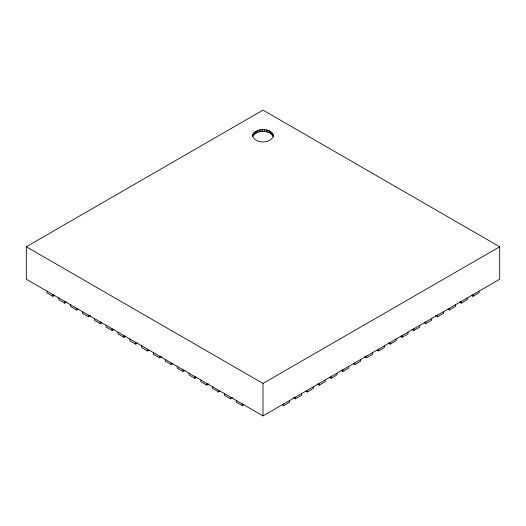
<?xml version="1.0" encoding="UTF-8"?>
<svg xmlns="http://www.w3.org/2000/svg" width="526" height="526" viewBox="0 0 526 526"><rect width="100%" height="100%" fill="white"/><g stroke="black" fill="none" stroke-linecap="round" stroke-linejoin="round"><path stroke-width="0.79" d="M273.441 135.353C271.758 144.111 254.643 144.144 252.539 135.609C255.038 127.101 273.145 127.41 273.441 137.062L273.178 134.34M273.178 136.05C268.911 129.659 256.734 129.633 252.73 136.3L252.73 134.59M26.3 246.773L263 110.112L499.7 246.773L499.7 279.227L263 415.888L26.3 279.227L26.3 246.773L263 383.428L499.7 246.773M47.011 291.187L47.011 292.897L52.929 296.309L54.283 295.527M58.846 298.018L58.846 299.728L64.764 303.14L66.802 301.97M70.681 304.85L70.681 306.559L76.599 309.978L77.953 309.189M82.516 311.681L82.516 313.391L88.434 316.81L90.472 315.633M94.351 318.519L94.351 320.229L100.269 323.641L101.623 322.859M106.186 325.351L106.186 327.06L112.104 330.473L114.142 329.302M118.021 332.182L118.021 333.892L123.939 337.311L125.293 336.522M129.856 339.014L129.856 340.723L135.774 344.142L137.812 342.965M141.691 345.852L141.691 347.555L147.609 350.973L148.963 350.191M153.526 352.683L153.526 354.392L159.444 357.805L161.482 356.628M165.361 359.514L165.361 361.224L171.279 364.636L172.633 363.854M177.196 366.346L177.196 368.055L183.114 371.474L185.152 370.297M189.031 373.177L189.031 374.887L194.949 378.306L196.303 377.523M200.866 380.015L200.866 381.718L206.784 385.137L208.822 383.96M212.701 386.847L212.701 388.556L218.619 391.969L219.973 391.186M224.536 393.678L224.536 395.388L230.454 398.807L232.492 397.63M236.371 400.51L236.371 402.219L242.289 405.638L243.643 404.856M282.357 404.856L283.711 405.638L289.629 402.219L289.629 400.51M293.508 397.63L295.546 398.807L301.464 395.388L301.464 393.678M306.027 391.186L307.381 391.969L313.299 388.556L313.299 386.847M317.178 383.96L319.216 385.137L325.134 381.718L325.134 380.015M329.697 377.523L331.051 378.306L336.969 374.887L336.969 373.177M340.848 370.297L342.886 371.474L348.804 368.055L348.804 366.346M353.367 363.854L354.721 364.636L360.639 361.224L360.639 359.514M364.518 356.628L366.556 357.805L372.474 354.392L372.474 352.683M377.037 350.191L378.391 350.973L384.309 347.555L384.309 345.852M388.188 342.965L390.226 344.142L396.144 340.723L396.144 339.014M400.707 336.522L402.061 337.311L407.979 333.892L407.979 332.182M411.858 329.302L413.896 330.473L419.814 327.06L419.814 325.351M424.377 322.859L425.731 323.641L431.649 320.229L431.649 318.519M435.528 315.633L437.566 316.81L443.484 313.391L443.484 311.681M448.047 309.189L449.401 309.978L455.319 306.559L455.319 304.85M459.198 301.97L461.236 303.14L467.154 299.728L467.154 298.018M471.717 295.527L473.071 296.309L478.989 292.897L478.989 291.187M473.071 294.599L473.071 296.309M461.236 301.437L461.236 303.14M449.401 308.269L449.401 309.978M437.566 315.1L437.566 316.81M425.731 321.932L425.731 323.641M413.896 328.77L413.896 330.473M402.061 335.601L402.061 337.311M390.226 342.433L390.226 344.142M378.391 349.264L378.391 350.973M366.556 356.095L366.556 357.805M354.721 362.933L354.721 364.636M342.886 369.765L342.886 371.474M331.051 376.596L331.051 378.306M319.216 383.428L319.216 385.137M307.381 390.266L307.381 391.969M295.546 397.097L295.546 398.807M283.711 403.929L283.711 405.638M272.619 133.367L272.619 135.077M271.791 132.46L271.791 134.169M270.706 131.651L270.706 133.361M269.397 130.961L269.397 132.67M267.905 130.402L267.905 132.111M266.274 130.001L266.274 131.71M264.552 129.764L264.552 131.474M263 383.428L263 415.888M262.776 129.698L262.776 131.408M261.014 129.81L261.014 131.513M259.305 130.086L259.305 131.796M257.707 130.527L257.707 132.236M256.254 131.119L256.254 132.828M255.005 131.842L255.005 133.551M253.979 132.684L253.979 134.386M253.21 133.604L253.21 135.314M252.539 135.609L252.539 136.747M242.289 403.929L242.289 405.638M230.454 397.097L230.454 398.807M218.619 390.266L218.619 391.969M206.784 383.428L206.784 385.137M194.949 376.596L194.949 378.306M183.114 369.765L183.114 371.474M171.279 362.933L171.279 364.636M159.444 356.095L159.444 357.805M147.609 349.264L147.609 350.973M135.774 342.433L135.774 344.142M123.939 335.601L123.939 337.311M112.104 328.77L112.104 330.473M100.269 321.932L100.269 323.641M88.434 315.1L88.434 316.81M76.599 308.269L76.599 309.978M64.764 301.437L64.764 303.14M52.929 294.599L52.929 296.309"/></g></svg>
